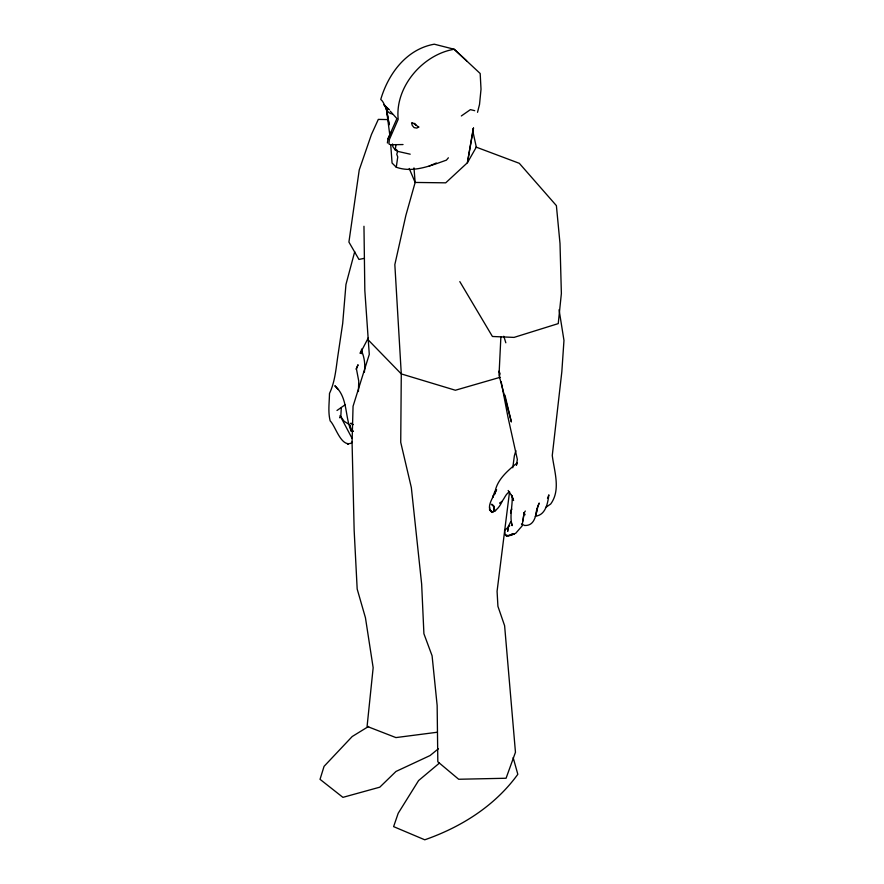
<?xml version="1.0" encoding="UTF-8"?>
<svg xmlns="http://www.w3.org/2000/svg" width="884" height="884" viewBox="0 0 884 884"><rect width="100%" height="100%" fill="white"/><g stroke="black" fill="none" stroke-linecap="round" stroke-linejoin="round"><path stroke-width="1.33" d="M364.374 372.263C365.379 364.606 364.473 357.313 361.346 350.34L361.788 353.699L361.556 349.058M501.814 501.946C499.913 506.399 496.576 510.51 492.034 512.455C486.322 508.366 491.482 500.189 493.559 495.526L492.576 497.526L494.432 492.532L496.587 489.714L494.322 494.786L495.537 491.206L494.841 492.974C496.731 479.769 507.604 470.896 517.118 462.873L516.4 465.227L517.35 459.459L507.935 416.972L501.206 381.8M510.753 512.908L510.875 510.344L511.847 509.14M358.418 391.524L358.749 381.092L356.44 368.915L358.042 364.749L356.086 369.125M489.692 507.383L489.614 509.593L492.112 511.947L495.615 510.455L491.946 512.057L489.46 509.736M341.268 407.977L340.848 415.955L339.776 417.823L340.484 416.43L352.064 438.376M500.885 336.693L499.018 375.181L511.383 421.977L504.941 395.137M512.51 497.394L513.56 500.521L511.493 495.294L512.156 496.344C512.676 506.167 509.35 516.09 512.134 525.66L511.14 521.516M410.209 154.192L397.656 151.363L395.281 149.982L395.966 144.534M509.538 491.824L497.073 591.286L497.924 606.325L504.609 625.706L515.46 752.273L506.068 778.251L458.674 779.257L437.823 761.776L437.149 705.487L432.088 655.784L423.911 633.74L421.646 584.037L411.336 487.559L400.728 442.332L401.281 373.91L394.839 264.614L405.878 215.376L415.148 182.447L413.977 167.872M512.764 467.78L514.377 455.757L515.88 450.663M510.576 512.797L510.731 511.405M509.725 525.792L504.521 530.544L505.217 534.643C507.339 537.152 511.991 535.008 514.4 533.781L512.134 534.566L515.692 533.295L522.068 525.991L524.079 512.974L525.317 511.04M448.376 157.794L446.398 160.148C430.63 165.673 412.983 173.176 396.275 167.231L397.745 156.943L396.772 154.236L397.656 151.363L396.441 149.518M522.93 521.019L524.079 512.974M387.38 143.009L387.999 138.777L396.905 118.6L390.308 111.229M473.537 127.948L467.404 162.744L445.713 182.833L415.148 182.447L409.215 168.479M473.249 128.523L467.404 162.744L476.321 147.12L472.752 130.898L473.448 128.235M477.526 112.323L479.526 104.4L481.018 89.24L480.178 73.505L454.188 49.25L434.287 44.2C406.529 49.073 388.286 73.737 380.75 99.45C385.689 103.207 385.302 113.351 392.198 113.903M354.716 251.697L345.953 284.504L342.694 323.445L337.997 355.003C336.019 367.998 335.202 381.413 329.489 393.457C329.356 402.739 327.876 411.723 330.163 420.906C335.489 425.779 341.08 448.055 351.677 442.928L351.942 442.011M360.683 351.733L360.175 353.412L368.429 337.666M510.786 521.604L508.223 526.61L507.659 531.439L507.891 528.256M547.505 498.311L548.876 494.841C547.76 503.206 545.715 515.261 535.185 516.245M501.725 501.836L499.747 503.272C504.267 500.598 504.731 494.454 509.504 491.791M537.262 507.748L539.229 503.04C535.45 510.819 536.964 525.925 524.654 525.494L521.427 523.958M387.999 138.777L391.391 131.749M493.747 510.72L494.255 506.72L493.416 505.361M512.278 534.058L508.355 535.848L506.101 535.671L508.344 535.295M439.403 763.102L418.585 780.561L398.198 813.28L393.612 826.628L424.773 839.8C461.26 827.048 494.907 805.932 517.825 774.296L513.151 757.621M438.431 748.737L430.077 755.544L395.977 771.456L379.788 787.18L342.915 797.357L320.03 779.323L324.063 766.351L352.208 736.516L368.617 726.427M461.337 115.959L470.421 109.616L474.73 110.688M345.169 404.75L336.992 410.485M545.538 507.582L550.688 504.002C561.009 489.968 554.257 471.382 552.268 455.503L561.826 371.81L563.97 340.406L559.075 309.743M387.037 108.721L387.711 108.412L389.369 109.782M429.094 166.104L436.32 162.988M510.09 534.875L511.792 534.312M500.421 377.225L455.37 390.242L401.281 373.91L368.263 339.953L364.827 290.482L363.965 226.271M364.186 258.382L358.948 259.421L348.915 242.072L359.236 169.949L371.402 134.6L378.308 119.395L387.91 119.583M437.293 732.239L395.921 737.587L367.092 726.383L373.159 667.74L365.446 617.75L357.18 589.042L354.152 530.323L352.075 442.453L353.059 406.253L369.28 354.396L368.263 339.953M403.027 144.545L390.408 144.755M492.587 504.532L491.338 504.322L494.068 506.941L494.156 509.272M352.163 423.469L350.605 423.337L353.28 424.618M353.434 431.259L351.246 430.618L351.501 431.326M353.246 431.392L351.092 430.74C344.627 416.077 348.075 397.457 334.837 385.756L338.13 389.535M476.023 147.064L519.317 163.319L556.39 205.629L560.003 243.487L561.373 293.51L558.246 323.61L514.035 337.401L492.421 336.484L459.813 281.609M389.888 144.457L388.894 143.882L389.358 139.561L398.187 119.34C394.828 87.03 422.629 54.554 454.188 49.25L466.642 60.852M349.953 424.972L344.086 421.248L340.053 415.513M505.217 534.643L506.377 535.737L505.725 535.118M388.617 109.152L383.954 104.71L386.673 107.837M396.275 167.231L392.065 163.032L390.717 144.567M414.607 123.318L416.121 125.163M395.281 149.982L392.816 146.622L392.551 143.993M508.156 490.498L512.156 496.344M523.958 512.576L525.085 514.764M503.803 336.252L505.825 342.793M499.78 373.667L499.14 370.982L499.913 375.037M386.153 106.831L389.159 124.81L386.021 106.853M386.142 106.986L389.822 135.175M536.765 508.919L536.168 514.654L536.765 508.919M348.495 443.669L347.556 444.133L348.495 443.669M418.74 127.031L416.773 128.092L414.088 127.605L412.287 125.495L411.568 122.898L412.287 122.589L418.74 127.031M351.092 430.74L350.086 425.646L351.092 430.74"/></g></svg>
